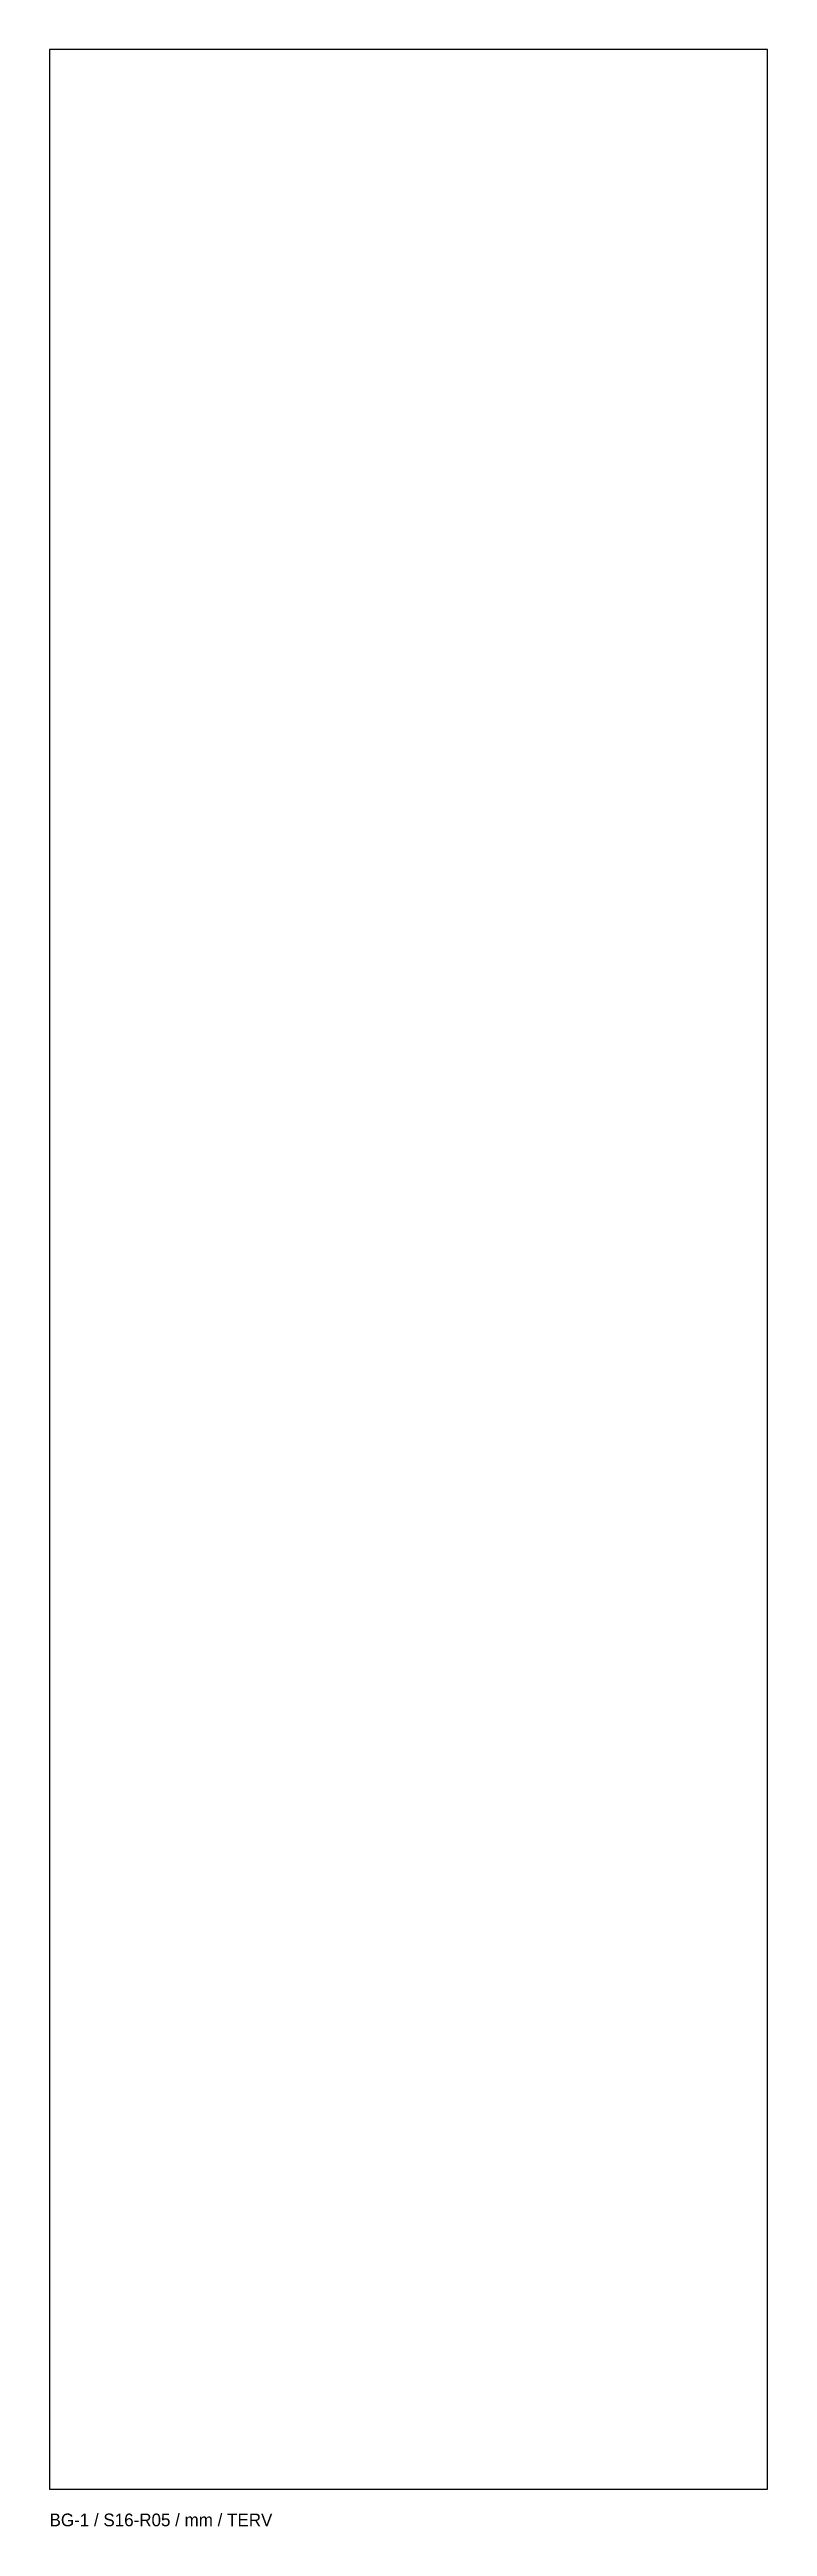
# Model space of a CAD drawing. Header units: millimetres. Extents: x 0 to 678, y -35 to 2305.
import ezdxf

# ---------------------------------------------------------------- set-up
doc = ezdxf.new("R2010")
doc.units = ezdxf.units.MM

msp = doc.modelspace()

# ---------------------------------------------------------------- linework, layer by layer
msp.add_lwpolyline([(0, 0), (678, 0), (678, 2305), (0, 2305)], close=True)

# ---------------------------------------------------------------- texts
msp.add_text('BG-1 / S16-R05 / mm / TERV', height=12).set_placement((0, -35))

doc.saveas('drawing.dxf')
